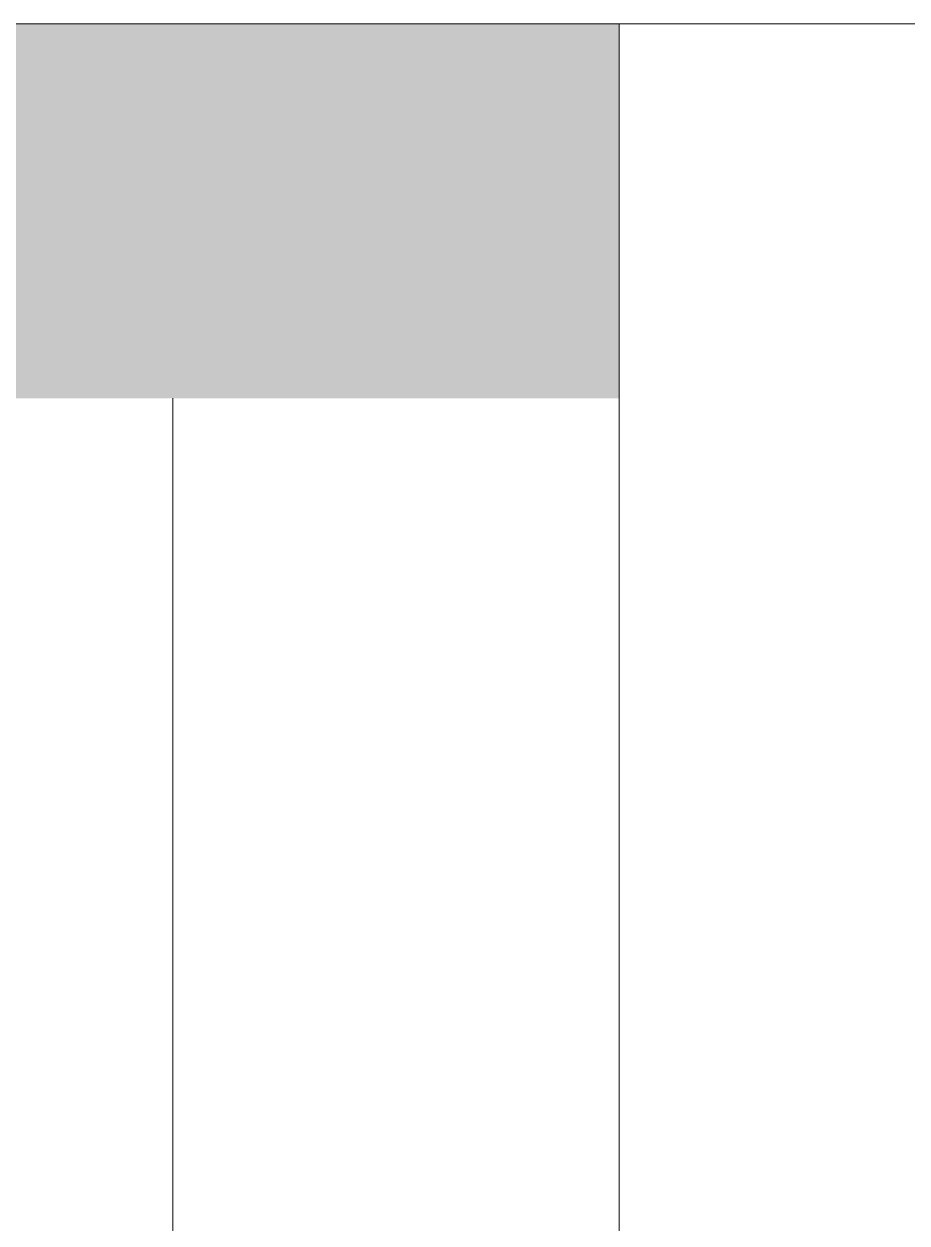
# Model space of a CAD drawing. Header units: millimetres. Extents: x -23600 to 58751, y -29611 to 36794.
# Drawn here: x 8163.68 to 8194.35, y 30460.4 to 30502.04 of the extents above; entities that cross this region are included whole.
import ezdxf

# ---------------------------------------------------------------- set-up
doc = ezdxf.new("R2010")
doc.units = ezdxf.units.MM
doc.layers.add('A-WALL', color=113, linetype='Continuous', lineweight=9)
doc.layers.add('A-WALL-PATT', color=111, linetype='Continuous', lineweight=25)
pattern_1 = [(0, (0, 0), (812.8, 203.2), [33.528, -576.072, 33.528, -576.072, -3251.2]), (0, (0, 0), (812.8, 203.2), [-1219.2, 33.528, -1185.672, 33.528, -576.072, -1422.4]), (0, (0, 0), (812.8, 203.2), [-3048, 33.528, -372.872, 33.528, -982.472]), (120, (304.8, 101.6), (-582.3764, 602.3054), [33.528, -576.072, 33.528, -576.072, -3251.2]), (120, (304.8, 101.6), (-582.3764, 602.3054), [-1219.2, 33.528, -1185.672, 33.528, -576.072, -1422.4]), (120, (304.8, 101.6), (-582.3764, 602.3054), [-3048, 33.528, -372.872, 33.528, -982.472]), (240, (406.4, 508), (-230.4236, -805.5054), [33.528, -576.072, 33.528, -576.072, -3251.2]), (240, (406.4, 508), (-230.4236, -805.5054), [-1219.2, 33.528, -1185.672, 33.528, -576.072, -1422.4]), (240, (406.4, 508), (-230.4236, -805.5054), [-3048, 33.528, -372.872, 33.528, -982.472])]

msp = doc.modelspace()

# ---------------------------------------------------------------- hatches: boundary and pattern name
at = {"layer": 'A-WALL-PATT', "lineweight": 9}
h = msp.add_hatch(dxfattribs=at)
h.set_pattern_fill('FP_2', color=256, style=0, pattern_type=2)
h.set_pattern_definition(pattern_1)
h.paths.add_polyline_path([(12144.351, 30489.041), (12144.351, 30502.041), (11320.101, 30502.041), (11320.101, 30489.041), (12128.851, 30489.041)], flags=0)
h.paths.add_polyline_path([(8276.351, 30489.041), (9085.101, 30489.041), (9085.101, 30502.041), (8276.351, 30502.041)], flags=0)
h.paths.add_polyline_path([(24111.9, 30489.041), (24368.9, 30489.041), (24368.9, 30502.041), (18256.351, 30502.041), (18256.351, 30489.041), (21215.318, 30489.041)], flags=0)
h.paths.add_polyline_path([(27008.482, 30489.041), (27221.9, 30489.041), (27221.9, 30502.041), (24568.9, 30502.041), (24568.9, 30489.041)], flags=0)
h.paths.add_polyline_path([(8153.351, 30489.041), (8184.351, 30489.041), (8184.351, 30502.041), (6647.601, 30502.041), (6647.601, 30489.041), (6732.408, 30489.041)], flags=0)
h.paths.add_polyline_path([(18164.351, 30489.041), (18164.351, 30502.041), (17456.101, 30502.041), (17456.101, 30489.041), (18148.851, 30489.041)], flags=0)
h.paths.add_polyline_path([(10000.101, 30489.041), (10405.101, 30489.041), (10405.101, 30502.041), (10000.101, 30502.041)], flags=0)
h.paths.add_polyline_path([(16541.101, 30489.041), (16541.101, 30502.041), (16252.101, 30502.041), (16252.101, 30489.041)], flags=0)
h.paths.add_polyline_path([(14133.101, 30489.041), (14133.101, 30502.041), (13844.101, 30502.041), (13844.101, 30489.041)], flags=0)
h.paths.add_polyline_path([(15048.101, 30489.041), (15337.101, 30489.041), (15337.101, 30502.041), (15048.101, 30502.041)], flags=0)
h.paths.add_polyline_path([(12251.851, 30489.041), (12929.101, 30489.041), (12929.101, 30502.041), (12236.351, 30502.041), (12236.351, 30489.041)], flags=0)
h = msp.add_hatch(dxfattribs=at)
h.set_pattern_fill('FP_2', color=256, style=0, pattern_type=2)
h.set_pattern_definition(pattern_1)
h.paths.add_polyline_path([(8153.351, 22201.541), (8168.851, 22201.541), (8168.851, 29474.041), (8153.351, 29474.041), (8153.351, 22324.541)], flags=0)
h.paths.add_polyline_path([(8168.851, 30389.041), (8168.851, 30489.041), (8153.351, 30489.041), (8153.351, 30389.041)], flags=0)
h = msp.add_hatch(dxfattribs=at)
h.set_pattern_fill('FP_2', color=256, style=0, pattern_type=2)
h.set_pattern_definition(pattern_1)
h.paths.add_polyline_path([(8168.851, 22201.541), (8184.351, 22201.541), (8184.351, 29474.041), (8168.851, 29474.041), (8168.851, 22324.541)], flags=0)
h.paths.add_polyline_path([(8184.351, 30389.041), (8184.351, 30489.041), (8168.851, 30489.041), (8168.851, 30389.041)], flags=0)

# ---------------------------------------------------------------- linework, layer by layer
at = {"layer": 'A-WALL'}
for p, q in [((6647.601, 30502.041), (9085.101, 30502.041)), ((8184.351, 30389.041), (8184.351, 30502.041)), ((8168.851, 30389.041), (8168.851, 30489.041))]:
    msp.add_line(p, q, dxfattribs=at)

doc.saveas('drawing.dxf')
